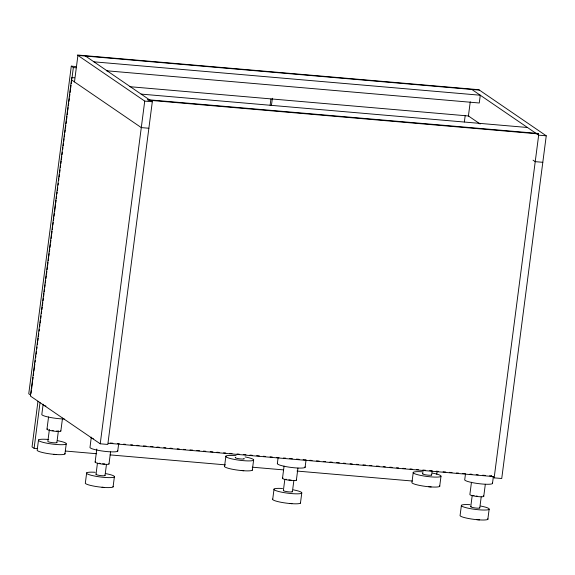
<?xml version="1.0" encoding="UTF-8"?>
<svg xmlns="http://www.w3.org/2000/svg" width="575" height="575" viewBox="0 0 575 575"><rect width="100%" height="100%" fill="white"/><g stroke="black" fill="none" stroke-linecap="round" stroke-linejoin="round"><path stroke-width="0.86" d="M75.771 66.542L71.3 66.154L28.75 393.774L30.798 395.176M31.028 393.393L31.373 390.727M31.603 388.944L32.531 381.822M32.761 380.039L33.106 377.372M33.343 375.59L33.688 372.916M33.918 371.141L34.845 364.018M35.075 362.236L35.305 360.453M35.65 357.787L35.887 356.004M36.117 354.222L36.462 351.555M36.807 348.881L37.037 347.099M37.389 344.432L37.619 342.65M37.849 340.867L38.194 338.201M38.424 336.418L38.777 333.744M39.122 331.078L39.352 329.295M39.697 326.622L39.934 324.846M40.164 323.064L40.509 320.39M40.739 318.615L41.084 315.941M41.436 313.274L41.666 311.492M41.896 309.709L42.241 307.036M42.478 305.26L42.823 302.587M43.053 300.804L43.398 298.137M43.628 296.355L43.98 293.688M44.21 291.906L44.555 289.232M44.785 287.45L45.137 284.783M45.367 283.001L45.712 280.334M45.943 278.552L46.288 275.878M46.525 274.095L46.87 271.429M47.1 269.646L47.445 266.98M47.675 265.197L48.027 262.523M48.257 260.748L48.602 258.074M48.832 256.292L49.184 253.625M49.414 251.843L49.759 249.169M49.989 247.394L50.334 244.72M50.571 242.938L50.916 240.271M51.146 238.488L51.491 235.815M51.721 234.039L52.073 231.366M52.303 229.583L52.648 226.917M52.878 225.134L53.231 222.46M53.461 220.685L53.806 218.011M54.036 216.229L54.381 213.562M54.618 211.78L55.538 204.657M55.775 202.874L56.12 200.208M56.35 198.425L56.58 196.643M56.925 193.976L57.162 192.194M57.392 190.411L57.737 187.745M58.082 185.071L58.312 183.288M58.664 180.622L58.894 178.839M59.124 177.057L59.469 174.39M59.699 172.608L60.052 169.934M60.397 167.268L60.627 165.485M60.857 163.702L61.209 161.036M61.439 159.253L61.784 156.58M62.014 154.804L62.359 152.131M62.711 149.464L62.941 147.682M63.171 145.899L63.516 143.232M63.753 141.45L64.098 138.776M64.328 136.994L64.673 134.327M64.903 132.545L65.255 129.878M65.485 128.096L65.83 125.422M66.06 123.647L66.413 120.973M66.642 119.19L66.987 116.524M67.218 114.741L67.562 112.067M67.8 110.292L68.145 107.618M68.375 105.836L68.72 103.169M68.95 101.387L69.302 98.713M69.532 96.938L69.877 94.264M70.107 92.482L70.459 89.815M70.689 88.032L71.034 85.359M71.264 83.583L71.609 80.91M71.846 79.127L73.348 67.555L71.3 66.154M74.477 81.909L77.92 55.408L479.442 90.124M37.986 401.235L32.049 446.926L34.097 448.327L37.67 448.637M34.097 448.327L40.027 402.637M38.503 439.947L37.21 449.916A14.016 2.07 7.4 0 0 52.9 454.243L56.422 454.552A14.059 2.077 7.4 0 0 64.953 453.423M43.147 404.225L41.853 414.187A14.059 2.077 7.4 0 0 48.782 417.155A14.059 2.077 7.4 0 0 64.242 418.959M46.977 429.087L48.559 416.94M49.4 429.439L47.862 441.312A4.571 0.676 7.4 0 0 52.965 442.721A4.571 0.676 7.4 0 0 56.551 442.247M56.868 442.635L58.413 430.754M60.835 431.113L62.524 418.097M64.925 453.97L66.226 444.001M86.66 472.873L85.366 482.842A14.016 2.07 7.4 0 0 101.049 487.169L104.571 487.478A14.059 2.077 7.4 0 0 113.11 486.349M95.127 462.012L96.823 448.996M96.011 474.246L97.441 463.213M85.502 56.062L152.31 101.753L107.805 444.453L100.222 443.792L144.728 101.099L77.316 54.999L478.838 89.707L546.25 135.808L501.738 478.508L494.155 477.854L491.215 475.841M105.017 475.561L106.454 464.535M108.984 464.039L110.565 451.893M113.081 486.896L114.375 476.927M117.717 451.167L118.687 443.692M270.113 105.275L270.918 99.044M224.588 466.117L225.882 456.147M271.45 105.39L272.37 98.267M252.303 470.163L253.597 460.201M272.744 499.043L274.038 489.073M277.38 463.313L278.135 457.499M282.505 478.213L284.086 466.066M283.389 490.439L284.819 479.413M292.395 491.762L293.832 480.729M296.362 480.24L297.943 468.093M300.459 503.096L301.753 493.127M305.095 467.367L306.065 459.892M413.26 472.348L411.966 482.317A14.016 2.07 7.4 0 0 427.649 486.637L431.178 486.946A14.059 2.077 7.4 0 0 439.71 485.825M464.363 121.929L465.175 115.69M470.249 101.833L468.417 115.97L480.161 123.999M422.618 473.714L423.056 470.321M431.624 475.029L432.17 470.788M436.756 474.253L437.101 471.615M439.681 486.364L440.975 476.395M461.409 505.274L460.115 515.243A14.016 2.07 7.4 0 0 475.805 519.57L479.327 519.872L476.783 519.656M465.513 473.699L464.758 479.514A14.059 2.077 7.4 0 0 478.659 483.64A14.059 2.077 7.4 0 0 492.437 483.022M471.464 482.267L469.883 494.414A7.029 1.042 7.4 0 0 477.739 496.577A7.029 1.042 7.4 0 0 483.252 495.837M470.767 506.64L472.197 495.614M479.773 507.955L481.203 496.929M483.74 496.433L485.322 484.287M487.837 519.29L489.131 509.328M492.473 483.568L493.336 476.919M494.155 477.854L538.667 135.154L471.852 89.47M56.422 454.552L53.87 454.329M252.332 469.624A14.059 2.077 7.4 0 1 243.829 470.76L241.248 470.53M431.178 486.946L428.627 486.73M104.571 487.478L102.027 487.255M300.488 502.55A14.059 2.077 7.4 0 1 291.978 503.693L289.405 503.456M93.926 61.827L480.283 95.227L479.27 102.997L106.332 70.754M73.348 67.555L76.029 67.785M74.448 77.797L71.76 77.567L30.396 396.053L100.222 443.792M129.921 86.703L468.841 116.006M141.119 94.099L527.469 127.499M144.728 101.099L152.31 101.753M538.667 135.154L546.25 135.808M148.868 128.254L141.285 127.6L71.465 79.853M542.807 162.308L535.224 161.654L533.018 160.152M110.17 443.002L112.851 443.232M117.322 443.62L119.341 443.792M123.575 444.159L125.602 444.338M130.719 444.777L132.76 444.957M136.972 445.316L139.021 445.496M143.491 445.884L146.172 446.114M150.37 446.473L153.051 446.71M156.903 447.041L159.304 447.249M163.774 447.637L165.852 447.817M170.02 448.177L172.112 448.356M177.172 448.795L179.263 448.974M183.425 449.334L185.524 449.513M189.994 449.902L192.682 450.132M196.822 450.491L199.503 450.721M203.413 451.059L205.757 451.267M210.22 451.648L212.901 451.885M216.825 452.223L219.154 452.424M223.625 452.812L225.767 452.992M229.878 453.352L232.027 453.538M237.022 453.97L239.186 454.157M243.275 454.509L245.956 454.739M249.917 455.084L252.209 455.278M256.673 455.666L259.354 455.896M263.336 456.241L265.607 456.442M270.07 456.823L272.277 457.017M276.748 457.405L279.004 457.599M283.475 457.98L285.689 458.174M289.728 458.527L292.402 458.757M296.42 459.102L299.108 459.332M303.126 459.684L305.807 459.914M309.839 460.266L312.06 460.453M316.523 460.841L319.204 461.071M323.251 461.423L325.457 461.61M329.921 461.998L332.199 462.192M336.67 462.58L339.351 462.817M343.325 463.155L345.611 463.357M350.082 463.745L352.252 463.932M356.342 464.284L358.505 464.471M362.976 464.859L365.657 465.089M369.761 465.441L371.91 465.628M376.373 466.016L379.054 466.246M383.173 466.605L385.308 466.785M389.771 467.173L392.114 467.374M396.592 467.762L398.705 467.942M402.852 468.302L405.533 468.539M410.004 468.92L412.11 469.107M416.264 469.466L418.363 469.646M422.826 470.034L425.507 470.264M429.676 470.623L431.76 470.803M436.224 471.191L438.624 471.399M443.095 471.78L445.776 472.018M449.355 472.327L452.036 472.557M456.507 472.945L458.555 473.117M462.767 473.484L464.808 473.663M469.926 474.102L471.96 474.282M476.186 474.641L478.213 474.821M482.677 475.202L485.357 475.439M489.598 475.805L491.611 475.978M108.215 443.26L493.228 476.546M65.392 451.037L96.693 453.74M110.105 454.897L225.465 464.873M252.296 467.195L283.59 469.897M297.009 471.062L412.368 481.031M243.8 470.745L240.278 470.443A14.016 2.07 7.4 0 1 224.566 466.109M291.949 503.678L288.427 503.369A14.016 2.07 7.4 0 1 272.715 499.035M292.078 491.373A4.571 0.676 7.4 0 1 287.902 491.783A4.571 0.676 7.4 0 1 283.698 490.31M291.18 480.075A4.571 0.676 7.4 0 1 288.844 479.823M286.673 479.413A4.571 0.676 7.4 0 1 285.84 479.183M296.348 479.96A7.029 1.042 7.4 0 1 288.549 480.154A7.029 1.042 7.4 0 1 282.986 478.012M305.059 466.821A14.059 2.077 7.4 0 1 291.281 467.446A14.059 2.077 7.4 0 1 277.409 463.321M293.243 489.842A14.059 2.077 7.4 0 1 298.957 493.781A14.059 2.077 7.4 0 1 276.841 490.971A14.059 2.077 7.4 0 1 282.526 488.484M243.929 458.44A4.571 0.676 7.4 0 1 239.753 458.857A4.571 0.676 7.4 0 1 235.549 457.384M245.094 456.917A14.059 2.077 7.4 0 1 250.42 460.877A14.059 2.077 7.4 0 1 227.987 457.808A14.059 2.077 7.4 0 1 236.109 455.688M479.457 507.567A4.571 0.676 7.4 0 1 475.281 507.984A4.571 0.676 7.4 0 1 471.076 506.51M477.408 496.175A4.571 0.676 7.4 0 1 476.222 496.024M474.052 495.614A4.571 0.676 7.4 0 1 473.218 495.384M487.866 518.751A14.059 2.077 7.4 0 1 479.356 519.886M480.621 506.043A14.059 2.077 7.4 0 1 486.335 509.982A14.059 2.077 7.4 0 1 464.219 507.172A14.059 2.077 7.4 0 1 469.904 504.685M104.7 475.173A4.571 0.676 7.4 0 1 100.532 475.582A4.571 0.676 7.4 0 1 96.32 474.109M104.83 463.917A4.571 0.676 7.4 0 1 102.652 463.773M100.323 463.436A4.571 0.676 7.4 0 1 99.295 463.213M108.97 463.766A7.029 1.042 7.4 0 1 101.171 463.953A7.029 1.042 7.4 0 1 95.608 461.811M117.681 450.62A14.059 2.077 7.4 0 1 103.903 451.246A14.059 2.077 7.4 0 1 90.031 447.12L91.296 437.151A14.059 2.077 7.4 0 0 93.402 438.811M105.865 473.642A14.059 2.077 7.4 0 1 111.579 477.581A14.059 2.077 7.4 0 1 89.463 474.777A14.059 2.077 7.4 0 1 95.148 472.283M60.813 430.833A7.029 1.042 7.4 0 1 53.022 431.027A7.029 1.042 7.4 0 1 47.452 428.885M57.716 440.716A14.059 2.077 7.4 0 1 63.042 444.676A14.059 2.077 7.4 0 1 40.609 441.607A14.059 2.077 7.4 0 1 48.731 439.487M57.514 430.97A4.571 0.676 7.4 0 1 56.681 430.991M53.317 430.697A4.571 0.676 7.4 0 1 52.167 430.51M45.943 406.115A14.059 2.077 7.4 0 1 43.182 404.771M431.3 474.641A4.571 0.676 7.4 0 1 427.132 475.058A4.571 0.676 7.4 0 1 422.927 473.584M432.465 473.117A14.059 2.077 7.4 0 1 438.179 477.049A14.059 2.077 7.4 0 1 416.07 474.246A14.059 2.077 7.4 0 1 421.748 471.759M537.905 133.436L147.538 99.683L148.257 100.179L538.624 133.925L537.905 133.436"/></g></svg>
